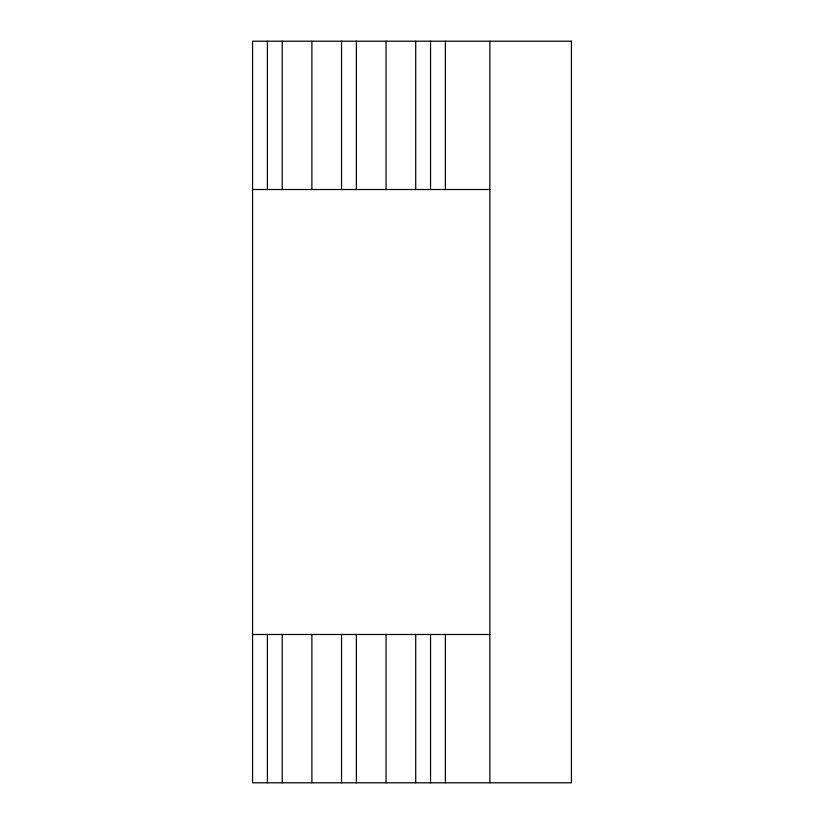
<?xml version="1.0" encoding="UTF-8"?>
<svg xmlns="http://www.w3.org/2000/svg" width="824" height="824" viewBox="0 0 824 824"><rect width="100%" height="100%" fill="white"/><g stroke="black" fill="none" stroke-linecap="round" stroke-linejoin="round"><path stroke-width="1.24" d="M252.556 189.52L489.868 189.52M252.556 634.48L489.868 634.48M489.868 41.2L489.868 782.8M445.372 41.2L445.372 189.52M445.372 634.48L445.372 782.8M430.54 41.2L430.54 189.52M430.54 634.48L430.54 782.8M415.708 41.2L415.708 189.52M415.708 634.48L415.708 782.8M386.044 41.2L386.044 189.52M386.044 634.48L386.044 782.8M356.38 41.2L356.38 189.52M356.38 634.48L356.38 782.8M341.548 41.2L341.548 189.52M341.548 634.48L341.548 782.8M311.884 41.2L311.884 189.52M311.884 634.48L311.884 782.8M282.22 41.2L282.22 189.52M282.22 634.48L282.22 782.8M267.388 41.2L267.388 189.52M267.388 634.48L267.388 782.8M571.444 41.2L252.556 41.2L252.556 782.8L571.444 782.8L571.444 41.2"/></g></svg>
